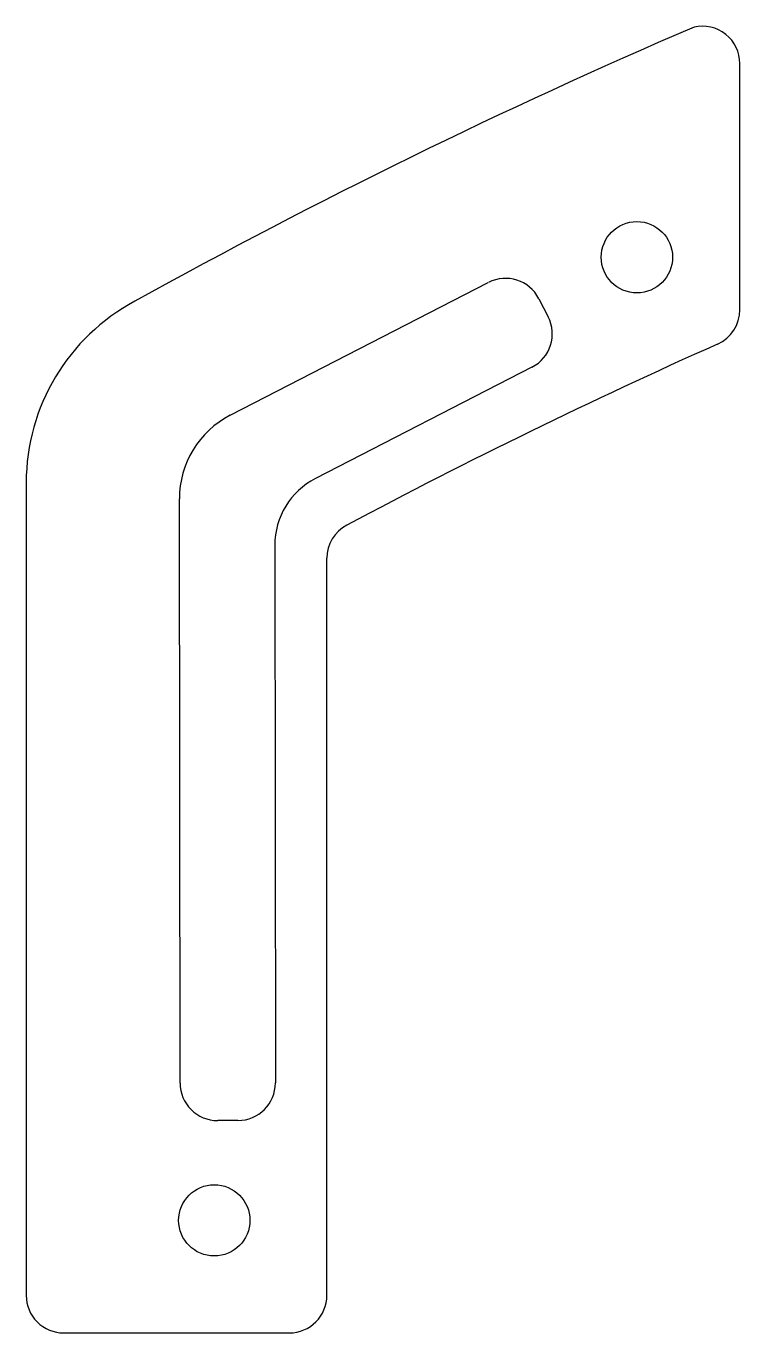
# Model space of a CAD drawing. Header units: millimetres. Extents: x -9.5 to 9.5, y -17.5 to 17.4.
import ezdxf

# ---------------------------------------------------------------- set-up
doc = ezdxf.new("R2010")
doc.units = ezdxf.units.MM
doc.layers.add('CUTOUTS', color=1, linetype='CONTINUOUS')
doc.layers.add('PERIMETER', color=5, linetype='CONTINUOUS')

msp = doc.modelspace()

# ---------------------------------------------------------------- linework, layer by layer
at = {"layer": 'CUTOUTS'}
for p, q in [((-4.069, 7.005), (2.806, 10.545)), ((4.153, 10.113), (4.4, 9.633)), ((3.969, 8.286), (-1.798, 5.317)), ((-5.406, -10.802), (-5.425, 4.779)), ((-2.883, 3.536), (-2.866, -10.798)), ((-3.864, -11.8), (-4.404, -11.801))]:
    msp.add_line(p, q, dxfattribs=at)
for centre in [(6.763, 11.219), (-4.494, -14.462)]:
    msp.add_circle(centre, 0.95, dxfattribs=at)
for centre, radius, start, end in [((3.264, 9.656), 1, 27.2436, 117.2436), ((3.511, 9.175), 1, -62.7564, 27.2436), ((-2.925, 4.782), 2.5, 117.2436, 180.0673), ((-0.883, 3.539), 2, 117.2436, 180.0668), ((-3.866, -10.8), 1, -89.8936, 0.0668), ((-4.406, -10.801), 1, 180.0673, 270.1064)]:
    msp.add_arc(centre, radius, start, end, dxfattribs=at)
at = {"layer": 'PERIMETER'}
for p, q in [((9.506, 9.816), (9.506, 16.381)), ((-9.505, 5.211), (-9.506, -16.462)), ((-1.494, -16.462), (-1.494, 3.194)), ((-8.506, -17.462), (-2.494, -17.462))]:
    msp.add_line(p, q, dxfattribs=at)
for centre, radius, start, end in [((73.828, -135.022), 165.876, 113.27361, 119.00837), ((8.506, 16.381), 1, 0, 102.6927), ((-4.02, 5.21), 5.485, 118.196, 179.9973), ((8.506, 9.816), 1, 294.0492, 360), ((73.345, -135.479), 158.106, 114.04924, 118.03401), ((-0.494, 3.194), 1, 118.034, 180), ((-8.506, -16.462), 1, 179.9973, 270), ((-2.494, -16.462), 1, -90, 0)]:
    msp.add_arc(centre, radius, start, end, dxfattribs=at)

doc.saveas('drawing.dxf')
